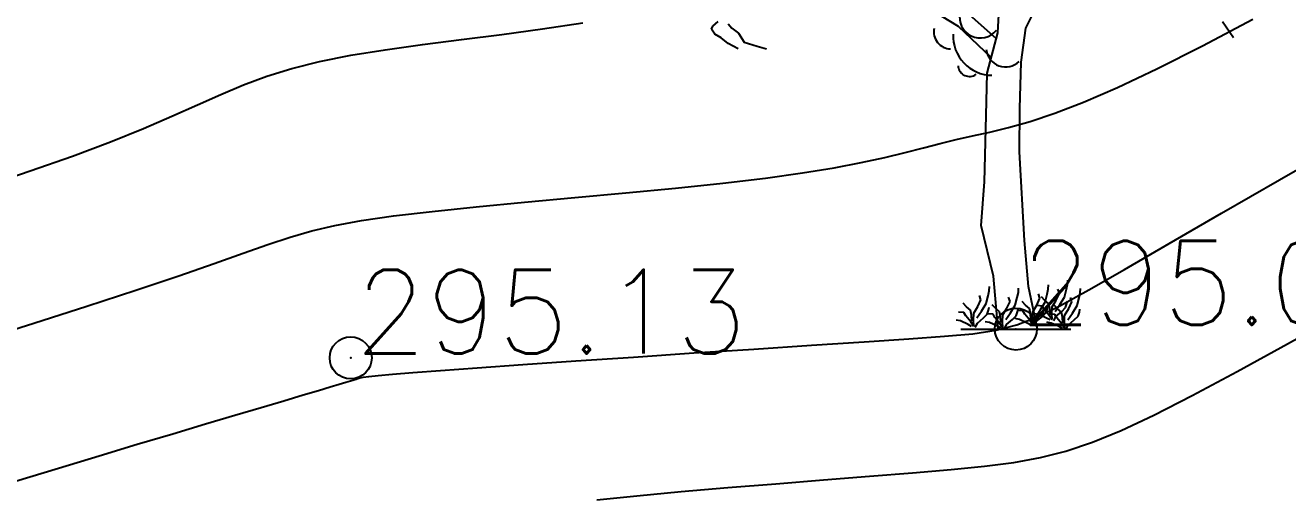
# Model space of a CAD drawing. Header units: millimetres. Extents: x 524954 to 526204, y 9523489 to 9524010.
# Drawn here: x 526085.4 to 526100.43, y 9523813.78 to 9523819.4 of the extents above; entities that cross this region are included whole.
import ezdxf

# ---------------------------------------------------------------- set-up
doc = ezdxf.new("R2010")
doc.units = ezdxf.units.MM
doc.header["$PDMODE"] = 32
doc.header["$PDSIZE"] = 0.5
doc.linetypes.add('ACAD_ISO12W100', pattern=[21, 12, -3, 0, -3, 0, -3])
for name, color, linetype in [('Arbre', 34, 'ACAD_ISO12W100'), ('CN_01_00', 3, 'Continuous'), ('CN_02_00', 4, 'Continuous'), ('CN_05_00', 6, 'Continuous'), ('TopoAlt', 3, 'Continuous'), ('TOPOJIS', 7, 'Continuous')]:
    doc.layers.add(name, color=color, linetype=linetype)
doc.styles.add('Simplex 1.0', font='Simplex.shx', dxfattribs={"width": 0.99, "height": 1})

# ---------------------------------------------------------------- blocks, each defined once
blk = doc.blocks.new('TCPOINT M')
at = {"color": 0}
blk.add_point((0, 0), dxfattribs=at)
at = {"layer": 'TopoAlt', "style": 'Simplex 1.0', "width": 0.99}
blk.add_attdef('ALT', (0.15, 0.15), '', height=1, dxfattribs=at)
blk = doc.blocks.new('v088')
at = {"linetype": 'Continuous'}
for p, q in [((-0.217, 3.527), (-0.166, 4.349)), ((0.118, 3.584), (0.285, 3.923)), ((-0.685, 3.605), (-1.069, 3.839)), ((-0.234, 3.461), (-0.589, 3.774)), ((2.461, 3.664), (2.589, 3.474)), ((-0.294, 3.234), (-0.685, 3.605)), ((-0.344, 3.046), (-0.217, 3.527)), ((0.064, 3.179), (0.118, 3.584)), ((0.045, 2.625), (0.064, 3.179)), ((-0.352, 2.542), (-0.344, 3.046)), ((0.043, 2.109), (0.045, 2.625)), ((-0.373, 1.752), (-0.352, 2.542)), ((0.102, 1.053), (0.043, 2.109)), ((-0.412, 1.235), (-0.373, 1.752)), ((-0.268, 0.628), (-0.412, 1.235)), ((0.151, 0.506), (0.102, 1.053)), ((-0.213, 0), (-0.268, 0.628)), ((0.256, 0), (0.151, 0.506)), ((-0.654, 0), (0.654, 0))]:
    blk.add_line(p, q, dxfattribs=at)
at = {"color": 3, "linetype": 'Continuous'}
for p, q in [((-3.623, 3.571), (-3.609, 3.608)), ((-3.609, 3.608), (-3.542, 3.663)), ((-3.426, 3.635), (-3.38, 3.583)), ((-3.585, 3.514), (-3.623, 3.571)), ((-3.509, 3.469), (-3.585, 3.514)), ((-3.423, 3.403), (-3.509, 3.469)), ((-3.38, 3.583), (-3.303, 3.524)), ((-3.303, 3.524), (-3.234, 3.416)), ((-3.306, 3.337), (-3.423, 3.403)), ((-3.234, 3.416), (-3.081, 3.37)), ((-3.081, 3.37), (-2.968, 3.339)), ((-0.329, 0.397), (-0.317, 0.454)), ((-0.317, 0.454), (-0.315, 0.507)), ((0.029, 0.435), (0.031, 0.488)), ((0.373, 0.416), (0.385, 0.474)), ((0.385, 0.474), (0.387, 0.526)), ((0.517, 0.426), (0.5, 0.476)), ((0.579, 0.38), (0.603, 0.474)), ((0.603, 0.474), (0.615, 0.531)), ((0.615, 0.531), (0.618, 0.584)), ((0.765, 0.43), (0.767, 0.483)), ((-0.587, 0.264), (-0.627, 0.308)), ((-0.452, 0.267), (-0.416, 0.349)), ((-0.416, 0.349), (-0.433, 0.399)), ((-0.409, 0.214), (-0.353, 0.303)), ((-0.353, 0.303), (-0.329, 0.397)), ((-0.106, 0.248), (-0.07, 0.329)), ((-0.07, 0.329), (-0.087, 0.38)), ((-0.007, 0.284), (0.017, 0.377)), ((0.017, 0.377), (0.029, 0.435)), ((0.115, 0.284), (0.075, 0.327)), ((0.25, 0.286), (0.286, 0.368)), ((0.286, 0.368), (0.269, 0.418)), ((0.293, 0.233), (0.349, 0.322)), ((0.346, 0.341), (0.305, 0.385)), ((0.392, 0.301), (0.346, 0.341)), ((0.349, 0.322), (0.373, 0.416)), ((0.43, 0.264), (0.481, 0.344)), ((0.481, 0.344), (0.517, 0.426)), ((0.524, 0.291), (0.579, 0.38)), ((0.591, 0.255), (0.606, 0.303)), ((0.606, 0.303), (0.613, 0.337)), ((0.63, 0.243), (0.666, 0.325)), ((0.666, 0.325), (0.649, 0.375)), ((0.728, 0.279), (0.752, 0.373)), ((0.752, 0.373), (0.765, 0.43)), ((-0.618, 0.197), (-0.683, 0.202)), ((-0.596, 0.159), (-0.618, 0.197)), ((-0.536, 0.087), (-0.596, 0.159)), ((-0.541, 0.224), (-0.587, 0.264)), ((-0.529, 0.166), (-0.541, 0.224)), ((-0.524, 0.099), (-0.529, 0.166)), ((-0.505, 0.106), (-0.502, 0.188)), ((-0.502, 0.188), (-0.452, 0.267)), ((-0.464, 0.132), (-0.409, 0.214)), ((-0.387, 0.132), (-0.341, 0.178)), ((-0.341, 0.178), (-0.327, 0.226)), ((-0.272, 0.178), (-0.337, 0.183)), ((-0.327, 0.226), (-0.32, 0.26)), ((-0.24, 0.245), (-0.281, 0.288)), ((-0.25, 0.139), (-0.272, 0.178)), ((-0.195, 0.204), (-0.24, 0.245)), ((-0.183, 0.147), (-0.195, 0.204)), ((-0.159, 0.087), (-0.156, 0.168)), ((-0.156, 0.168), (-0.106, 0.248)), ((-0.118, 0.113), (-0.063, 0.195)), ((-0.063, 0.195), (-0.007, 0.284)), ((-0.041, 0.113), (0.005, 0.159)), ((0.005, 0.159), (0.019, 0.207)), ((0.019, 0.207), (0.026, 0.24)), ((0.084, 0.216), (0.019, 0.221)), ((0.106, 0.178), (0.084, 0.216)), ((0.166, 0.106), (0.106, 0.178)), ((0.161, 0.243), (0.115, 0.284)), ((0.173, 0.185), (0.161, 0.243)), ((0.178, 0.118), (0.173, 0.185)), ((0.197, 0.125), (0.2, 0.207)), ((0.2, 0.207), (0.25, 0.286)), ((0.272, 0.173), (0.221, 0.183)), ((0.238, 0.151), (0.293, 0.233)), ((0.243, 0.091), (0.315, 0.151)), ((0.315, 0.274), (0.25, 0.279)), ((0.365, 0.13), (0.272, 0.173)), ((0.337, 0.236), (0.315, 0.274)), ((0.315, 0.151), (0.361, 0.197)), ((0.397, 0.163), (0.337, 0.236)), ((0.361, 0.197), (0.375, 0.245)), ((0.375, 0.245), (0.382, 0.279)), ((0.404, 0.243), (0.392, 0.301)), ((0.433, 0.108), (0.397, 0.163)), ((0.464, 0.173), (0.399, 0.178)), ((0.409, 0.175), (0.404, 0.243)), ((0.428, 0.183), (0.43, 0.264)), ((0.433, 0.113), (0.428, 0.183)), ((0.495, 0.24), (0.454, 0.284)), ((0.486, 0.135), (0.464, 0.173)), ((0.469, 0.209), (0.524, 0.291)), ((0.474, 0.149), (0.546, 0.209)), ((0.541, 0.2), (0.495, 0.24)), ((0.553, 0.142), (0.541, 0.2)), ((0.546, 0.209), (0.591, 0.255)), ((0.577, 0.082), (0.579, 0.163)), ((0.579, 0.163), (0.63, 0.243)), ((0.618, 0.108), (0.673, 0.19)), ((0.673, 0.19), (0.728, 0.279)), ((0.695, 0.108), (0.74, 0.154)), ((0.74, 0.154), (0.755, 0.202)), ((0.755, 0.202), (0.762, 0.236)), ((-0.661, 0.096), (-0.712, 0.106)), ((-0.567, 0.053), (-0.661, 0.096)), ((-0.527, 0.031), (-0.567, 0.053)), ((-0.5, 0.031), (-0.536, 0.087)), ((-0.5, 0.036), (-0.505, 0.106)), ((-0.483, 0.022), (-0.459, 0.072)), ((-0.459, 0.072), (-0.387, 0.132)), ((-0.315, 0.077), (-0.365, 0.087)), ((-0.221, 0.034), (-0.315, 0.077)), ((-0.19, 0.067), (-0.25, 0.139)), ((-0.18, 0.012), (-0.221, 0.034)), ((-0.154, 0.012), (-0.19, 0.067)), ((-0.178, 0.079), (-0.183, 0.147)), ((-0.154, 0.017), (-0.159, 0.087)), ((-0.137, 0.002), (-0.113, 0.053)), ((-0.113, 0.053), (-0.041, 0.113)), ((0.041, 0.115), (-0.01, 0.125)), ((0.135, 0.072), (0.041, 0.115)), ((0.175, 0.05), (0.135, 0.072)), ((0.202, 0.05), (0.166, 0.106)), ((0.202, 0.055), (0.197, 0.125)), ((0.219, 0.041), (0.243, 0.091)), ((0.406, 0.108), (0.365, 0.13)), ((0.421, 0.072), (0.37, 0.082)), ((0.514, 0.029), (0.421, 0.072)), ((0.45, 0.099), (0.474, 0.149)), ((0.546, 0.063), (0.486, 0.135)), ((0.555, 0.007), (0.514, 0.029)), ((0.582, 0.007), (0.546, 0.063)), ((0.558, 0.075), (0.553, 0.142)), ((0.582, 0.012), (0.577, 0.082)), ((0.599, -0.002), (0.623, 0.048)), ((0.623, 0.048), (0.695, 0.108))]:
    blk.add_line(p, q, dxfattribs=at)
for centre, major_axis, start_param, end_param in [((-0.424, 3.713), (0.174, 0.174), 2.133893, 4.816631), ((-0.772, 3.542), (-0.145, 0.145), 0.590553, 2.325666), ((-0.28, 3.489), (0.33, 0.33), 2.307735, 3.914618), ((-0.123, 3.354), (0.164, 0.164), 2.463212, 4.701636), ((-0.553, 3.145), (0.0964, 0.0964), 2.435534, 4.557933)]:
    blk.add_ellipse(centre, major_axis=major_axis, ratio=1, start_param=start_param, end_param=end_param, dxfattribs=at)

msp = doc.modelspace()

# ---------------------------------------------------------------- linework, layer by layer
at = {"layer": 'CN_01_00', "elevation": 297, "flags": 128}
msp.add_lwpolyline([(526084.924, 9523817.489), (526085.458, 9523817.669), (526085.96, 9523817.846), (526086.413, 9523818.016), (526086.806, 9523818.174), (526087.146, 9523818.321), (526087.449, 9523818.457), (526087.729, 9523818.581), (526087.999, 9523818.695), (526088.275, 9523818.798), (526088.571, 9523818.891), (526088.9, 9523818.973), (526089.273, 9523819.047), (526089.685, 9523819.113), (526090.129, 9523819.175), (526090.594, 9523819.235), (526091.074, 9523819.296), (526091.557, 9523819.362), (526092.038, 9523819.434)], dxfattribs=at)
at = {"layer": 'CN_02_00', "flags": 128}
for points, elevation in [([(526084.847, 9523815.651), (526085.503, 9523815.857), (526086.134, 9523816.059), (526086.717, 9523816.249), (526087.227, 9523816.42), (526087.647, 9523816.566), (526087.992, 9523816.69), (526088.286, 9523816.794), (526088.551, 9523816.882), (526088.81, 9523816.956), (526089.086, 9523817.021), (526089.403, 9523817.079), (526089.783, 9523817.134), (526090.242, 9523817.188), (526090.768, 9523817.243), (526091.341, 9523817.298), (526091.94, 9523817.353), (526092.547, 9523817.409), (526093.141, 9523817.466), (526093.701, 9523817.525), (526094.21, 9523817.585), (526094.65, 9523817.646), (526095.028, 9523817.708), (526095.351, 9523817.77), (526095.63, 9523817.83), (526095.873, 9523817.889), (526096.09, 9523817.945), (526096.29, 9523817.996), (526096.481, 9523818.044), (526096.675, 9523818.087), (526096.879, 9523818.132), (526097.104, 9523818.187), (526097.359, 9523818.26), (526097.653, 9523818.358), (526097.997, 9523818.49), (526098.399, 9523818.663), (526098.869, 9523818.885), (526099.413, 9523819.159), (526100.013, 9523819.477)], 296), ([(526092.202, 9523813.75), (526092.679, 9523813.8), (526093.205, 9523813.85), (526093.761, 9523813.897), (526094.332, 9523813.944), (526094.9, 9523813.989), (526095.449, 9523814.032), (526095.962, 9523814.074), (526096.422, 9523814.113), (526096.819, 9523814.153), (526097.166, 9523814.197), (526097.482, 9523814.255), (526097.787, 9523814.333), (526098.101, 9523814.438), (526098.443, 9523814.578), (526098.832, 9523814.761), (526099.288, 9523814.994), (526099.824, 9523815.28), (526100.425, 9523815.61), (526101.07, 9523815.968)], 294)]:
    msp.add_lwpolyline(points, dxfattribs=dict(at, elevation=elevation))
at = {"layer": 'CN_05_00', "elevation": 295, "flags": 128}
msp.add_lwpolyline([(526085.284, 9523813.976), (526085.794, 9523814.131), (526086.279, 9523814.277), (526086.733, 9523814.414), (526087.156, 9523814.54), (526087.544, 9523814.656), (526087.895, 9523814.76), (526088.208, 9523814.853), (526088.478, 9523814.933), (526088.706, 9523815.001), (526088.888, 9523815.055), (526089.03, 9523815.097), (526089.137, 9523815.129), (526089.216, 9523815.153), (526089.271, 9523815.171), (526089.31, 9523815.183), (526089.337, 9523815.191), (526089.359, 9523815.198), (526089.382, 9523815.205), (526089.42, 9523815.212), (526089.488, 9523815.222), (526089.599, 9523815.234), (526089.77, 9523815.249), (526090.013, 9523815.269), (526090.344, 9523815.294), (526090.778, 9523815.325), (526091.321, 9523815.363), (526091.952, 9523815.406), (526092.64, 9523815.453), (526093.357, 9523815.501), (526094.073, 9523815.548), (526094.758, 9523815.594), (526095.383, 9523815.635), (526095.918, 9523815.67), (526096.343, 9523815.7), (526096.679, 9523815.731), (526096.955, 9523815.774), (526097.202, 9523815.838), (526097.448, 9523815.932), (526097.723, 9523816.067), (526098.058, 9523816.252), (526098.482, 9523816.496), (526099.016, 9523816.805), (526099.64, 9523817.166), (526100.329, 9523817.564), (526101.055, 9523817.981)], dxfattribs=at)

# ---------------------------------------------------------------- block references
at = {"layer": 'Arbre'}
msp.add_blockref('v088', (526097.191, 9523815.786), dxfattribs=at)
at = {"layer": 'TOPOJIS'}
ref = msp.add_blockref('TCPOINT M', (526097.191, 9523815.786, 295.02), dxfattribs=at)
ref.add_attrib('ALT', '295.02', (526097.241, 9523815.836, 295.02), dxfattribs={"layer": 'TopoAlt', "height": 1, "style": 'Simplex 1.0', "width": 0.99})
ref = msp.add_blockref('TCPOINT M', (526089.273, 9523815.443, 295.13), dxfattribs=at)
ref.add_attrib('ALT', '295.13', (526089.323, 9523815.493, 295.13), dxfattribs={"layer": 'TopoAlt', "height": 1, "style": 'Simplex 1.0', "width": 0.99})

doc.saveas('drawing.dxf')
